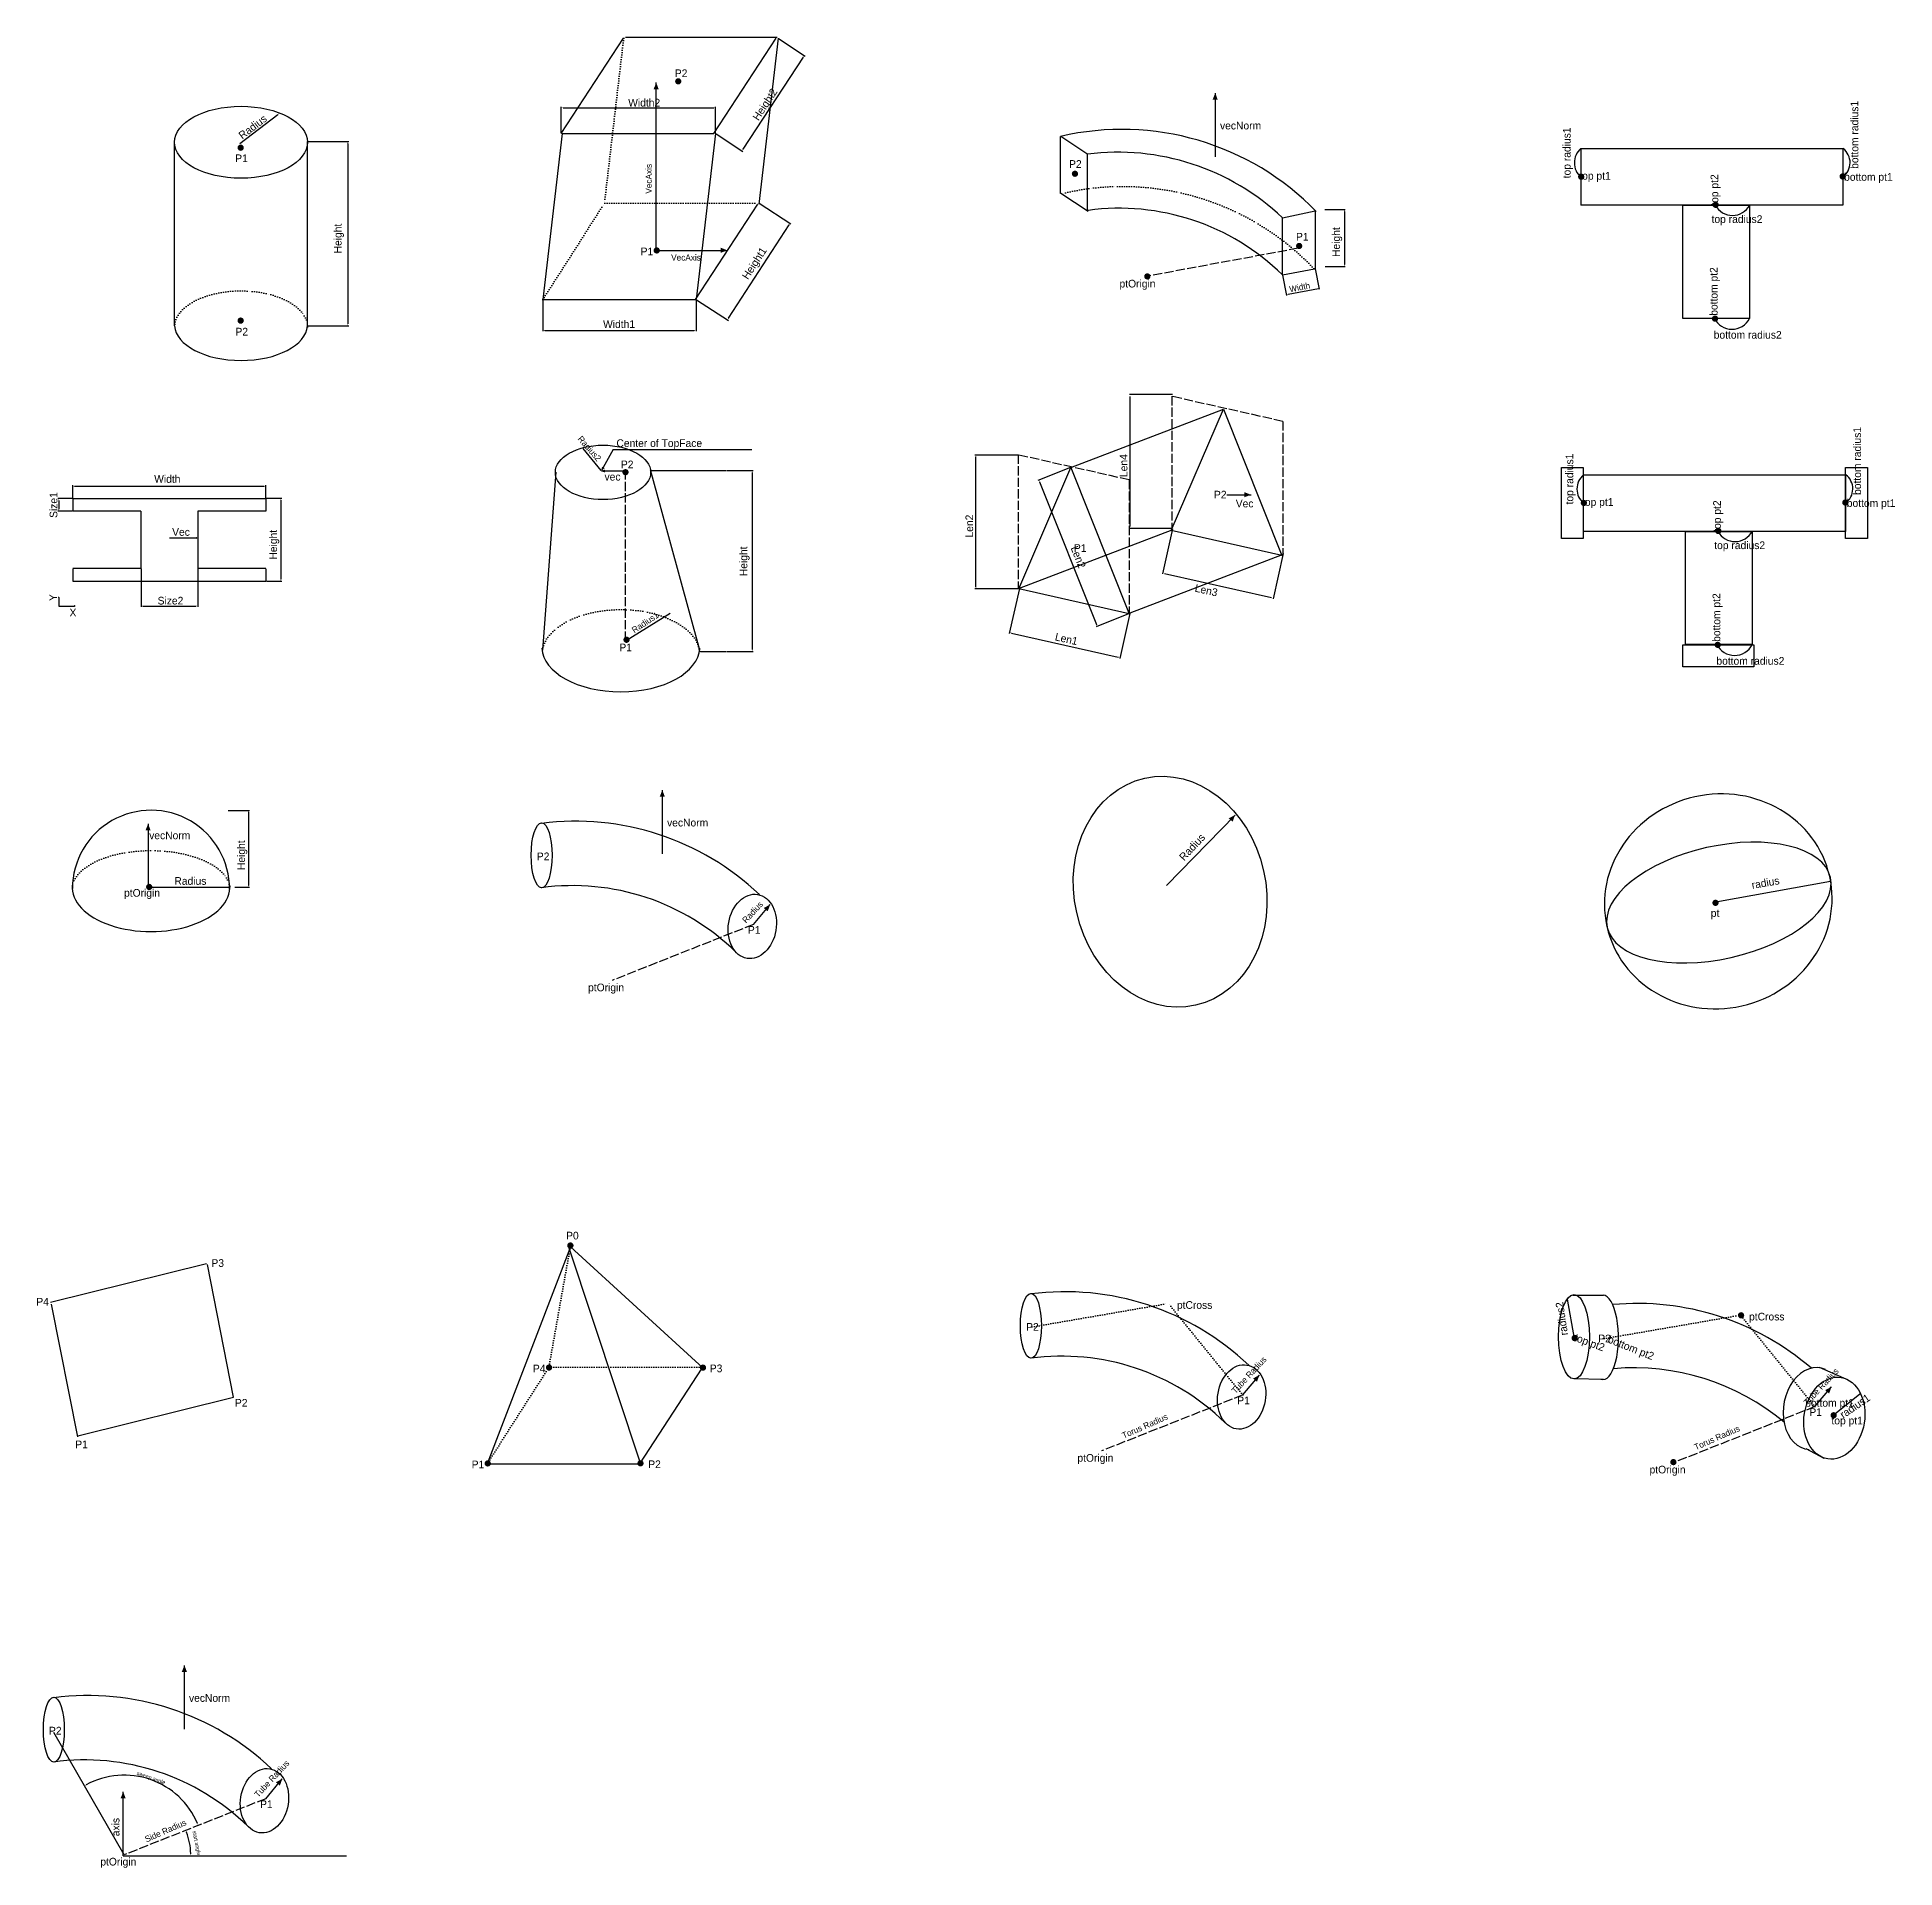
# Model space of a CAD drawing. Header units: millimetres. Extents: x 30 to 2448, y -1588 to 794.
import ezdxf
from ezdxf.enums import TextEntityAlignment as Align

# ---------------------------------------------------------------- set-up
doc = ezdxf.new("R2010")
doc.units = ezdxf.units.MM
doc.linetypes.add('ACAD_ISO02W100', pattern=[15, 12, -3])
doc.linetypes.add('ACAD_ISO07W100', pattern=[3, 0, -3])

msp = doc.modelspace()

# ---------------------------------------------------------------- hatches: boundary and pattern name
at = {"linetype": 'Continuous'}
for points in [[(860.4, 736.7, 1), (868.6, 736.7, 1)], [(291, 650.3, 1), (299.2, 650.3, 1)], [(1376.7, 616.4, 1), (1384.9, 616.4, 1)], [(2035.5, 612.5, 1), (2043.7, 612.5, 1)], [(2375.8, 612.9, 1), (2384.1, 612.9, 1)], [(2210.5, 576, 1), (2218.7, 576, 1)], [(832.4, 516.6, 1), (840.6, 516.6, 1)], [(1668.5, 522.4, 1), (1676.7, 522.4, 1)], [(1470.9, 482.8, 1), (1479.1, 482.8, 1)], [(291, 425.3, 1), (299.2, 425.3, 1)], [(2209.7, 427.8, 1), (2217.9, 427.8, 1)], [(791.8, 228, 1), (800, 228, 1)], [(2039, 188, 1), (2047.2, 188, 1)], [(2379.3, 188.5, 1), (2387.5, 188.5, 1)], [(2213.9, 151.5, 1), (2222.2, 151.5, 1)], [(793.1, 9.9, 1), (801.3, 9.9, 1)], [(2213.2, 3.3, 1), (2221.4, 3.3, 1)], [(171.9, -311.8, 1), (180.1, -311.8, 1)], [(2210.3, -332.5, 1), (2218.5, -332.5, 1)], [(720, -778.5, 1), (728.3, -778.5, 1)], [(2243.6, -869.3, 1), (2251.8, -869.3, 1)], [(2027, -899, 1), (2035.2, -899, 1)], [(692.3, -937.3, 1), (700.5, -937.3, 1)], [(892.6, -937.4, 1), (900.8, -937.4, 1)], [(2364.1, -999.4, 1), (2372.3, -999.4, 1)], [(612.5, -1062.1, 1), (620.7, -1062.1, 1)], [(811.3, -1061.9, 1), (819.5, -1061.9, 1)], [(2155.5, -1060.4, 1), (2163.7, -1060.4, 1)]]:
    msp.add_hatch(color=4, dxfattribs=at).paths.add_polyline_path(points)

# ---------------------------------------------------------------- linework, layer by layer
for p, q in [((712.2, 668.6), (793.3, 792.9)), ((796, 794.2), (993.3, 794.2)), ((910.9, 668.6), (991.9, 792.9)), ((994.6, 792.8), (969.3, 576.9)), ((208.5, 658.4), (208.5, 418.7)), ((382, 418.7), (382, 658.4)), ((713.6, 668.6), (688.2, 452.7)), ((713.6, 668.6), (910.9, 668.6)), ((913.2, 668.6), (887.9, 452.7)), ((886.9, 452.7), (967.9, 577)), ((689.6, 452.7), (886.9, 452.7)), ((705, 227.9), (687.8, -3.7)), ((892.6, -3.7), (828.6, 231.1)), ((76.5, 193.6), (76.5, 177.3)), ((76.8, 193.6), (328, 193.6)), ((328, 193.6), (328, 177.3)), ((165.1, 177.3), (76.5, 177.3)), ((165.3, 177.3), (165.3, 102.8)), ((328, 177.3), (239.4, 177.3)), ((239.4, 177.3), (239.4, 102.8)), ((165.4, 102.7), (76.8, 102.7)), ((76.8, 102.4), (76.8, 86.1)), ((328, 102.7), (239.4, 102.7)), ((328, 102.4), (328, 86.1)), ((76.8, 86.2), (328, 86.2)), ((724.1, -780), (615.8, -1062.5)), ((721.9, -780), (815.5, -1062.5)), ((724.1, -780), (896.8, -938.3)), ((814.4, -1062.5), (895.5, -938.2)), ((617.1, -1062.5), (814.4, -1062.5))]:
    msp.add_line(p, q)
at = {"linetype": 'ACAD_ISO07W100'}
for p, q in [((793.5, 792.8), (768.5, 578.3)), ((688.2, 452.7), (768.3, 577.9)), ((768.8, 578.3), (969.3, 578.3)), ((724.1, -780), (696.1, -936.9)), ((615.8, -1062.5), (695.9, -937.4)), ((696.4, -936.9), (896.3, -936.8))]:
    msp.add_line(p, q, dxfattribs=at)
at = {"color": 1}
for p, q in [((995.1, 792.4), (1029.9, 769.6)), ((948.8, 648.3), (1027.5, 768.2)), ((712.2, 669.2), (712.2, 703.6)), ((714.7, 702.3), (910.7, 702.3)), ((913.2, 669.2), (913.2, 703.6)), ((293.8, 655.6), (343.6, 693.7)), ((382.6, 658.4), (435.7, 658.4)), ((434.5, 655.9), (434.5, 421.2)), ((913.8, 668.3), (948.5, 645.5)), ((969.8, 578), (1011.2, 551.2)), ((930.1, 428.4), (1008.8, 549.8)), ((688.2, 452.1), (688.2, 411.4)), ((887.9, 452.1), (887.9, 411.4)), ((888.4, 452.4), (929.8, 425.6)), ((382.6, 418.7), (435.7, 418.7)), ((690.7, 412.6), (885.4, 412.6)), ((828.6, 230), (927, 230)), ((927.6, 230), (962, 230)), ((960.7, 227.5), (960.7, -2.7)), ((76.2, 193.6), (57, 193.6)), ((76.5, 194.3), (76.5, 210.9)), ((79, 209.7), (325.5, 209.7)), ((328, 194.3), (328, 210.9)), ((328.6, 194.3), (348.7, 194.3)), ((1578.5, 198.6), (1610, 198.6)), ((75.9, 177.3), (57, 177.3)), ((58.3, 191.1), (58.3, 179.8)), ((347.4, 191.8), (347.4, 88.6)), ((202.4, 142.6), (236.9, 142.6)), ((165.4, 102.1), (165.4, 52.6)), ((239.4, 102.2), (239.4, 52.6)), ((328.6, 86.1), (348.7, 86.1)), ((58.2, 53.8), (78.3, 53.8)), ((58.3, 65.1), (58.3, 53.8)), ((167.9, 53.8), (236.9, 53.8)), ((893.3, -5.2), (927, -5.2)), ((927.6, -5.2), (962, -5.2))]:
    msp.add_line(p, q, dxfattribs=at)
at = {"color": 1, "linetype": 'Continuous'}
for p, q in [((835.9, 515.4), (835.9, 735.2)), ((1563.8, 638.5), (1563.8, 721.5)), ((1706.2, 569.9), (1732.6, 569.9)), ((1731.4, 567.4), (1731.4, 498.2)), ((837.6, 516.7), (928.5, 516.7)), ((1651, 484.3), (1656.1, 457.8)), ((1693.3, 492.5), (1698.5, 466)), ((1706.4, 495.7), (1732.6, 495.7)), ((1658.4, 459.5), (1697.8, 467.2)), ((1507.8, 329), (1451.6, 329)), ((1452.8, 157.4), (1452.8, 326.5)), ((764, 230.3), (740.9, 258.8)), ((1307, 250.3), (1250.7, 250.3)), ((1252, 78.6), (1252, 247.8)), ((796, 229.4), (764.7, 229.4)), ((1374.8, 233.9), (1332.7, 217.1)), ((1334.8, 215.3), (1408.8, 29.6)), ((1507.8, 154.9), (1451.6, 154.9)), ((1507.9, 154.2), (1494.7, 95.6)), ((1651.8, 122), (1638.6, 63.3)), ((1307, 76.1), (1250.7, 76.1)), ((1308.5, 76.6), (1295.3, 18)), ((1497.4, 96.3), (1636.5, 65.1)), ((796, 8.5), (854.2, 44.7)), ((1450.7, 43.6), (1408.6, 26.8)), ((1452.4, 44.3), (1439.3, -14.3)), ((1298.1, 18.6), (1437.1, -12.6)), ((844.2, -268.7), (844.2, -185.7)), ((278.9, -212.1), (306.7, -212.1)), ((305.5, -309.8), (305.5, -214.6)), ((175, -312.7), (175, -229.7)), ((1499.8, -309.8), (1589.1, -218.2)), ((175.2, -312.3), (279.8, -312.3)), ((287.6, -312.3), (306.7, -312.3)), ((2214.8, -331.2), (2364.1, -304.2)), ((962.5, -360.6), (984.1, -334.8)), ((2030.8, -899.5), (2021.8, -848.4)), ((1599.3, -973), (1620.8, -947.1)), ((2343.9, -988.2), (2365.4, -962.3)), ((2367.3, -999.6), (2402.3, -971.6)), ((222, -1408), (222, -1325)), ((327.6, -1498.5), (349.2, -1472.6)), ((142.2, -1572.6), (142.2, -1489.5))]:
    msp.add_line(p, q, dxfattribs=at)
at = {"linetype": 'Continuous'}
for p, q in [((1361.9, 590.8), (1361.9, 665)), ((1397.5, 641.6), (1362.3, 664.8)), ((1397.2, 567.6), (1397.2, 641.8)), ((2039, 649.1), (2039, 575.5)), ((2380.2, 649.1), (2380.2, 575.5)), ((1397.8, 567.5), (1362.6, 590.7)), ((1650.9, 559.1), (1693.3, 568.1)), ((1650.9, 484.9), (1650.9, 559.1)), ((1693.3, 567.3), (1693.3, 492.4)), ((2171.9, 428.1), (2171.9, 575.5)), ((1650.9, 484.9), (1692.5, 492.5)), ((1375.4, 234.2), (1574, 310)), ((1506.2, 151.9), (1574, 310)), ((1574, 310), (1649.9, 119.6)), ((779.7, 257.7), (764.8, 230.1)), ((779.7, 257.7), (960.5, 257.7)), ((1307.6, 76.1), (1375.4, 234.2)), ((1375.4, 234.2), (1451.3, 43.8)), ((2042.4, 224.7), (2042.4, 151)), ((2383.6, 224.7), (2383.6, 151)), ((1308.6, 77.2), (1507.2, 153)), ((1649.9, 119.6), (1506.2, 151.9)), ((2175.3, 3.7), (2175.3, 151)), ((1452.6, 44.9), (1651.1, 120.7)), ((1451.3, 43.8), (1307.6, 76.1)), ((47.7, -852.4), (250.6, -802)), ((285.9, -975.7), (251.8, -803.3)), ((2028.7, -843.2), (2068.7, -843.2)), ((83, -1027.3), (49, -854.9)), ((2381.5, -951.2), (2349.6, -937.3)), ((2030.2, -951.7), (2068.5, -952.5)), ((83, -1026.1), (285.9, -975.7)), ((2332.1, -1042.8), (2355.3, -1055.3)), ((143.6, -1571.4), (52, -1412.5)), ((142.2, -1572.6), (432.7, -1572.6))]:
    msp.add_line(p, q, dxfattribs=at)
at = {"color": 1, "linetype": 'ACAD_ISO02W100'}
for p, q in [((1671.2, 519.4), (1471.3, 482.4)), ((796, 8.5), (796, 229.4)), ((962.5, -360.6), (778.5, -433.5)), ((1599.3, -973), (1415.3, -1045.9)), ((2343.9, -988.2), (2159.9, -1061.1)), ((327.6, -1498.5), (143.6, -1571.4))]:
    msp.add_line(p, q, dxfattribs=at)
at = {"linetype": 'ACAD_ISO02W100'}
for p, q in [((1507, 327), (1507, 153.3)), ((1651.5, 294.1), (1507.9, 326.4)), ((1651.5, 294.1), (1651.5, 120.5)), ((1306.8, 250.8), (1306.8, 77.2)), ((1451.3, 218), (1307.6, 250.3)), ((1451.3, 218), (1451.3, 44.3))]:
    msp.add_line(p, q, dxfattribs=at)
at = {"color": 1, "linetype": 'ACAD_ISO07W100'}
for p, q in [((1324.9, -884.4), (1501.6, -853.9)), ((1599.3, -973), (1502.4, -853.9)), ((2069.6, -899.6), (2246.2, -869.1)), ((2343.9, -988.2), (2247, -869.1))]:
    msp.add_line(p, q, dxfattribs=at)
at = {"linetype": 'Continuous'}
for points in [[(2039, 649.1), (2380.2, 649.1)], [(2380.2, 575.5), (2039, 575.5)], [(2171.9, 575.5), (2258.7, 575.5), (2258.7, 428.1), (2171.9, 428.1)], [(2042.4, 224.7), (2383.6, 224.7)], [(2383.6, 151), (2042.4, 151)], [(2175.3, 151), (2262.1, 151), (2262.1, 3.7), (2175.3, 3.7)]]:
    msp.add_lwpolyline(points, dxfattribs=at)
for points in [[(2013.8, 233.9), (2042.3, 233.9), (2042.3, 141.7), (2013.8, 141.7)], [(2383.8, 233.9), (2412.2, 233.9), (2412.2, 141.7), (2383.8, 141.7)], [(2264.4, 3.2), (2264.4, -25.3), (2172.1, -25.3), (2172.1, 3.2)]]:
    msp.add_lwpolyline(points, close=True, dxfattribs=at)
for centre, radius, start, end in [((1442, 321.9), 352.3, 44.1472, 103.1357), ((1437, 333.7), 310.7, 46.5075, 97.359), ((1438.3, 267.3), 304.2, 45.674, 97.6429), ((178.3, -314.3), 102.3, 359.7374, 179.7374), ((731.2, -573.1), 346.8, 46.4382, 97.3603), ((727, -614.3), 304.2, 45.674, 97.6429), ((1367.9, -1185.5), 346.8, 46.4382, 97.3603), ((2112.5, -1200.7), 346.8, 49.1805, 95.2675), ((1363.7, -1226.7), 304.2, 45.674, 97.6429), ((2108.4, -1241.8), 304.2, 50.049, 95.0524), ((96.3, -1711), 346.8, 46.4382, 97.3603), ((92.1, -1752.2), 304.2, 45.674, 97.6429)]:
    msp.add_arc(centre, radius, start, end, dxfattribs=at)
at = {"color": 1, "linetype": 'Continuous'}
for centre, radius, start, end in [((2055.3, 630.6), 24.6, 130.8751, 229.1249), ((2366.4, 630.8), 23.2, 306.6444, 52.4237), ((2236.5, 587.3), 25.1, 208.3698, 331.9813), ((2235.8, 439.6), 25.6, 206.3275, 333.4312), ((2058.7, 206.1), 24.6, 130.8751, 229.1249), ((2369.9, 206.3), 23.2, 306.6444, 52.4237), ((2240, 162.8), 25.1, 208.3698, 331.9813), ((2239.2, 15.1), 25.6, 206.3275, 333.4312), ((143.6, -1571.4), 103.6, 22.9962, 118.5711), ((140.8, -1572.6), 89.3, 1.6046, 20.0083)]:
    msp.add_arc(centre, radius, start, end, dxfattribs=at)
at = {"linetype": 'ACAD_ISO07W100'}
msp.add_arc((1443, 257.1), 342.9, 43.514, 103.5472, dxfattribs=at)
for centre, major_axis, ratio in [((295.5, 657.4), (-86.6, 0), 0.540658), ((766.6, 227.8), (-62, 0), 0.571548)]:
    msp.add_ellipse(centre, major_axis=major_axis, ratio=ratio)
for centre, major_axis, ratio, start_param, end_param in [((295.5, 417.2), (-86.6, 0), 0.540658, 3.137257, 6.287521), ((789.8, -8.8), (-102.7, 0), 0.564595, 3.208555, 6.216223), ((178.3, -314.7), (-102.8, 0), 0.489122, 3.210299, 6.214479)]:
    msp.add_ellipse(centre, major_axis=major_axis, ratio=ratio, start_param=start_param, end_param=end_param, dxfattribs=at)
for centre, major_axis, ratio, start_param, end_param in [((295.5, 420.2), (-86.6, 0), 0.540658, 0.035884, 3.105708), ((789.8, 0.2), (-102.7, 0), 0.564595, 0.023654, 3.117938), ((178.3, -311.9), (-102.7, 0), 0.564595, 6.23934, 9.468623)]:
    msp.add_ellipse(centre, major_axis=major_axis, ratio=ratio, start_param=start_param, end_param=end_param)
at = {"linetype": 'Continuous'}
for centre, major_axis, ratio in [((1504.7, -318), (33.1, -147.8), 0.823078), ((686.7, -270.6), (0, -42.2), 0.323369), ((960.9, -363.2), (-6.9, -41.6), 0.738154), ((1323.5, -883), (0, -42.2), 0.323369), ((2030.3, -897.3), (0, -54.9), 0.364716), ((1597.7, -975.6), (-6.9, -41.6), 0.738154), ((2369.1, -1003.2), (-8.7, -53), 0.733207), ((51.9, -1408.5), (0, -42.2), 0.323369), ((326, -1501.1), (-6.9, -41.6), 0.738154)]:
    msp.add_ellipse(centre, major_axis=major_axis, ratio=ratio, dxfattribs=at)
for centre, major_axis, ratio, start_param, end_param in [((2218, -330.6), (-145, -32.5), 0.938308, -4.712389, 1.570796), ((2218.8, -332.1), (145.2, 32.6), 0.492088, -1.570796, 4.712389), ((2068.1, -898.1), (0, -54.9), 0.364716, 6.132873, 9.424778), ((2342.3, -990.7), (-8.7, -53), 0.733207, 2.965336, 6.351484)]:
    msp.add_ellipse(centre, major_axis=major_axis, ratio=ratio, start_param=start_param, end_param=end_param, dxfattribs=at)
at = {"color": 1}
for points in [[(1027.1, 768.5), (1027.8, 768), (1028.8, 770.3)], [(832.4, 726.3), (839.1, 726.3), (835.9, 735)], [(714.7, 702.7), (714.7, 701.9), (712.2, 702.3)], [(910.7, 702.7), (910.7, 701.9), (913.2, 702.3)], [(1559.9, 712.8), (1566.6, 712.8), (1563.4, 721.6)], [(343.4, 694.1), (343.9, 693.4), (345.6, 695.3)], [(434, 655.9), (434.9, 655.9), (434.5, 658.4)], [(948.5, 648.5), (949.2, 648), (947.5, 646.2)], [(1008.4, 550), (1009.1, 549.5), (1010.1, 551.9)], [(919.7, 520.2), (919.7, 513.5), (928.5, 516.7)], [(434, 421.2), (434.9, 421.2), (434.5, 418.7)], [(690.7, 413), (690.7, 412.2), (688.2, 412.6)], [(885.4, 413), (885.4, 412.2), (887.9, 412.6)], [(929.7, 428.6), (930.4, 428.1), (928.7, 426.3)], [(769.3, 231.4), (769.3, 227.5), (764, 229.5)], [(793.8, 224.9), (798.5, 224.9), (795.9, 229.4)], [(960.3, 227.5), (961.2, 227.5), (960.7, 230)], [(57.9, 191.1), (58.7, 191.1), (58.3, 193.6)], [(79, 210.1), (79, 209.3), (76.5, 209.7)], [(325.5, 210.1), (325.5, 209.3), (328, 209.7)], [(347, 191.8), (347.8, 191.8), (347.4, 194.3)], [(1601.2, 202.1), (1601.2, 195.4), (1609.9, 198.6)], [(57.9, 179.8), (58.7, 179.8), (58.3, 177.3)], [(236.9, 143.9), (236.9, 141.1), (239.4, 142.4)], [(347, 88.6), (347.8, 88.6), (347.4, 86.1)], [(57.2, 64.2), (59.4, 64.2), (58.3, 66.7)], [(78.3, 55.3), (78.3, 52.5), (80.8, 53.8)], [(167.9, 54.2), (167.9, 53.4), (165.4, 53.8)], [(236.9, 54.2), (236.9, 53.4), (239.4, 53.8)], [(960.3, -2.7), (961.2, -2.7), (960.7, -5.2)], [(840.4, -194.4), (847.1, -194.4), (843.8, -185.6)], [(171.2, -238.3), (177.9, -238.3), (174.6, -229.6)], [(1580.9, -222.6), (1586, -226.9), (1589.1, -218.1)], [(975.8, -339.2), (981, -343.5), (984.1, -334.7)], [(1612.6, -951.5), (1617.7, -955.9), (1620.8, -947.1)], [(2357.2, -966.7), (2362.3, -971), (2365.5, -962.2)], [(218.4, -1333.5), (225.1, -1333.5), (221.9, -1324.8)], [(340.9, -1477.1), (346.1, -1481.4), (349.2, -1472.6)], [(138.7, -1498.1), (145.4, -1498.1), (142.2, -1489.4)]]:
    msp.add_solid(points, dxfattribs=at)
at = {"color": 1, "linetype": 'Continuous'}
for points in [[(1730.9, 567.4), (1731.8, 567.4), (1731.4, 569.9)], [(1730.9, 498.2), (1731.8, 498.2), (1731.4, 495.7)], [(1658.3, 459.9), (1658.4, 459.1), (1655.9, 459)], [(1695.1, 466.7), (1695.3, 465.9), (1697.7, 466.8)], [(1251.6, 247.8), (1252.4, 247.8), (1252, 250.3)], [(1335.2, 215.4), (1334.4, 215.1), (1333.9, 217.6)], [(1251.6, 78.6), (1252.4, 78.6), (1252, 76.1)], [(1409.2, 29.8), (1408.4, 29.4), (1409.7, 27.3)], [(1298.2, 19), (1298, 18.2), (1295.6, 19.2)], [(1437.2, -12.2), (1437, -13), (1439.5, -13.1)], [(305, -214.6), (305.9, -214.6), (305.5, -212.1)], [(305, -309.8), (305.9, -309.8), (305.5, -312.3)], [(94.3, -1480.8), (93.9, -1480.1), (91.9, -1481.7)], [(224.2, -1542.2), (225, -1541.9), (223.7, -1539.7)], [(239.3, -1530.8), (238.6, -1531.1), (239.9, -1533.3)], [(230.4, -1570), (229.6, -1570.1), (230, -1572.6)]]:
    msp.add_solid(points, dxfattribs=at)
msp.add_solid([(765.3, 235.2), (768.7, 233.3), (764.4, 229.5)])

# ---------------------------------------------------------------- texts
at = {"color": 1}
for s, height, p in [('P2', 10, (860.1, 742.2)), ('Width2', 10, (799.4, 703.9)), ('vecNorm', 10, (1569.6, 674.1)), ('P1', 10, (288, 631.5)), ('P2', 10, (1373.2, 624.1)), ('top pt1', 10, (2037.2, 608.7)), ('bottom pt1', 10, (2381.8, 607.3)), ('top radius2', 10, (2209.3, 552.4)), ('P1', 10, (1668.5, 529.5)), ('P1', 10, (815.6, 510.3)), ('VecAxis', 8, (855.3, 503.4)), ('ptOrigin', 10, (1438.8, 468.4)), ('P2', 10, (288.3, 405.9)), ('Width1', 10, (766.7, 415.7)), ('bottom radius2', 10, (2212.1, 401.8)), ('P2', 10, (789.9, 233.1)), ('Width', 10, (182.5, 214.2)), ('vec', 10, (768.6, 217.1)), ('P2', 10, (1561.7, 193.8)), ('top pt1', 10, (2040.7, 184.2)), ('Vec', 10, (1590.1, 182.2)), ('bottom pt1', 10, (2385.3, 182.8)), ('Vec', 10, (205.9, 145.2)), ('P1', 10, (1379.5, 124.2)), ('top radius2', 10, (2212.8, 127.9)), ('X', 10, (72.3, 40.3)), ('Size2', 10, (187, 55.8)), ('P1', 10, (787.9, -5.1)), ('bottom radius2', 10, (2215.6, -22.6)), ('vecNorm', 10, (176, -249.7)), ('vecNorm', 10, (850, -233.1)), ('P2', 10, (680.5, -277)), ('ptOrigin', 10, (143.3, -324.5)), ('Radius', 10, (208.8, -309)), ('pt', 10, (2208.3, -350.8)), ('P1', 10, (955.2, -372.7)), ('ptOrigin', 10, (747.2, -447.6)), ('P0', 10, (718.6, -770.6)), ('P3', 10, (257, -806.3)), ('P4', 10, (29.1, -856.6)), ('ptCross', 10, (1513.5, -860.9)), ('ptCross', 10, (2258.1, -876)), ('P2', 10, (1317.3, -889.4)), ('P2', 10, (2061.9, -904.5)), ('P4', 10, (675.4, -943.6)), ('P3', 10, (905.6, -943.4)), ('P2', 10, (287.6, -988.2)), ('P1', 10, (1592, -985.1)), ('P1', 10, (2336.6, -1000.3)), ('P1', 10, (79.8, -1042.3)), ('P1', 10, (595.7, -1068.4)), ('P2', 10, (825.5, -1068.2)), ('ptOrigin', 10, (1384, -1059.9)), ('ptOrigin', 10, (2128.6, -1075.1)), ('vecNorm', 10, (227.8, -1372.4)), ('P2', 10, (45.6, -1414.9)), ('P1', 10, (320.3, -1510.6)), ('ptOrigin', 10, (112.4, -1585.4))]:
    msp.add_text(s, height=height, dxfattribs=at).set_placement(p)
for s, height, rotation, p in [('Height2', 10, 56.7562, (968.9, 684.7)), ('bottom radius1', 10, 90, (2400.3, 622.8)), ('Radius', 10, 37.4759, (297.2, 660.8)), ('top radius1', 10, 90, (2025.8, 610.5)), ('VecAxis', 8, 90, (830.1, 590.5)), ('top pt2', 10, 90, (2218, 574.8)), ('Height1', 10, 57.0486, (955.2, 477.9)), ('bottom pt2', 10, 90, (2217.1, 431.6)), ('Radius2', 8, 311.3912, (733, 270.8)), ('bottom radius1', 10, 90, (2403.8, 198.4)), ('top radius1', 10, 90, (2029.3, 186)), ('Size1', 10, 90, (56.5, 168.5)), ('top pt2', 10, 90, (2221.4, 150.4)), ('Height', 10, 90, (342.3, 114.2)), ('Y', 10, 90, (55.9, 60.3)), ('bottom pt2', 10, 90, (2220.6, 7.2)), ('Radius1', 8, 33.699, (807.4, 18.2)), ('Radius', 10, 47.1435, (1522.8, -278.6)), ('radius', 10, 9.9378, (2262.4, -314.4)), ('Radius', 8, 47.1435, (952.8, -359.6)), ('radius2', 10, 98.5633, (2022.5, -894.7)), ('Tube Radius', 8, 47.1435, (1589.6, -971.9)), ('Tube Radius', 8, 47.1435, (2334.2, -987.1)), ('radius1', 10, 34.5665, (2380.7, -1004.1)), ('Torus Radius', 8, 23.8446, (1444.2, -1030)), ('Torus Radius', 8, 23.8446, (2188.8, -1045.1)), ('Tube Radius', 8, 47.1435, (317.9, -1497.4)), ('axis', 10, 90, (137.3, -1547.3)), ('Side Radius', 8, 23.8446, (172.5, -1555.5))]:
    msp.add_text(s, height=height, rotation=rotation, dxfattribs=at).set_placement(p)
for p in [(421.4, 532.1), (949.4, 112)]:
    msp.add_text('Height', height=10, rotation=90, dxfattribs=at).set_placement(p, align=Align.MIDDLE_CENTER)
at = {"color": 1, "linetype": 'Continuous'}
for s, height, rotation, p in [('Height', 10, 90, (1725.6, 508.1)), ('Width', 8, 11.0163, (1660.6, 462.1)), ('Len4', 10, 90, (1449.1, 221.7)), ('Len2', 10, 90, (1248.3, 143)), ('Len2', 10, 291.7351, (1375, 129.5)), ('Len3', 10, 347.357, (1536.1, 72.7)), ('Len1', 10, 347.357, (1354.1, 9.3)), ('Height', 10, 90, (300.7, -289.8))]:
    msp.add_text(s, height=height, rotation=rotation, dxfattribs=at).set_placement(p)
msp.add_text('Center of TopFace', height=10).set_placement((784.1, 260.8))
at = {"color": 5}
for s, rotation, p in [('top pt2', 339.4494, (2029.6, -902.1)), ('bottom pt2', 338.2631, (2073.2, -904.4))]:
    msp.add_text(s, height=10, rotation=rotation, dxfattribs=at).set_placement(p)
for s, p in [('bottom pt1', (2331.2, -988.3)), ('top pt1', (2365.3, -1011.3))]:
    msp.add_text(s, height=10, dxfattribs=at).set_placement(p)
at = {"color": 1, "linetype": 'Continuous', "char_height": 5, "attachment_point": 5}
for s, insert, rotation in [('sweep angle', (178.3, -1471.9), 340.7837), ('start angle', (237.2, -1556.2), 280.8065)]:
    msp.add_mtext(s, dxfattribs=dict(at, insert=insert, rotation=rotation))

doc.saveas('drawing.dxf')
